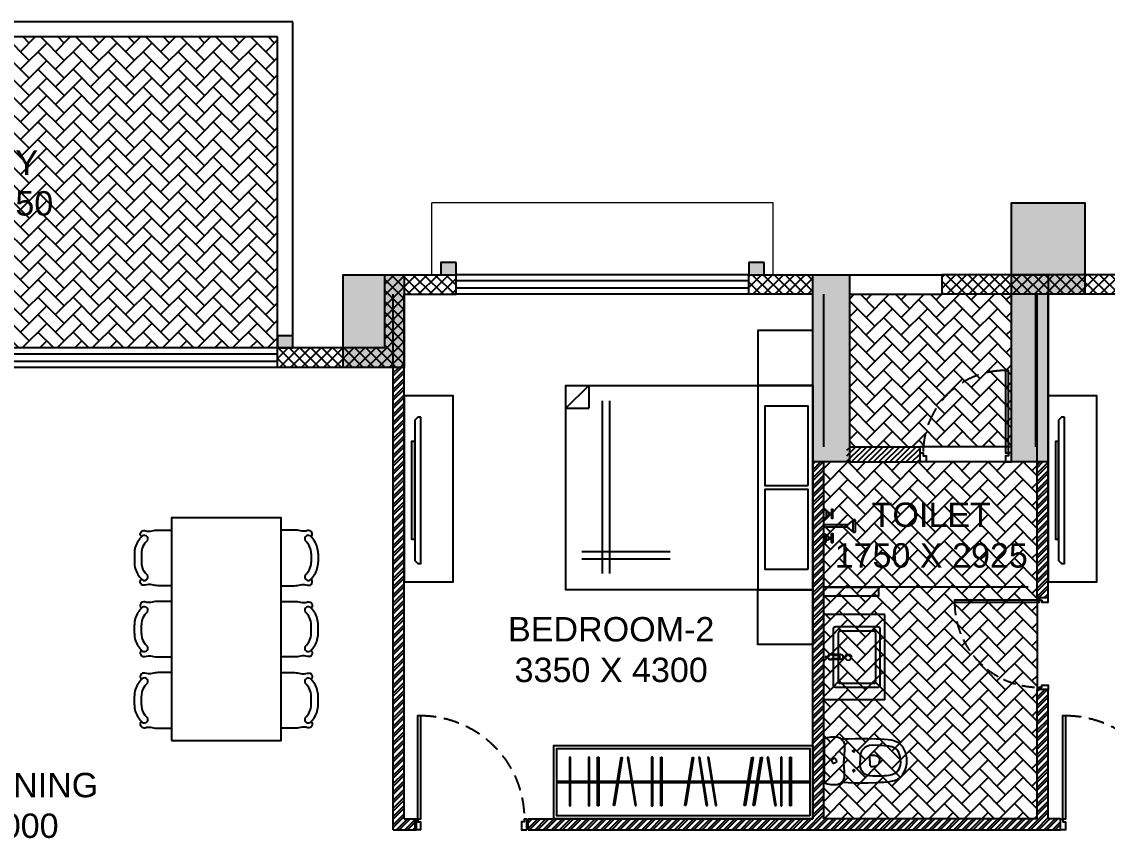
# Model space of a CAD drawing. Header units: millimetres. Extents: x 9732424 to 9753484, y 4290578 to 4302818.
# Drawn here: x 9736977 to 9745879, y 4296122 to 4302818 of the extents above; entities that cross this region are included whole.
import ezdxf

# ---------------------------------------------------------------- set-up
doc = ezdxf.new("R2010")
doc.units = ezdxf.units.MM
doc.header["$LTSCALE"] = 300
doc.linetypes.add('DASHED', pattern=[0.75, 0.5, -0.25])
for name, color, linetype in [('3', 3, 'Continuous'), ('A-COLUMN', 2, 'Continuous'), ('A-COLUMN HATCH', 8, 'Continuous'), ('A-DOOR', 1, 'Continuous'), ('A-FURNITURE', 5, 'Continuous'), ('A-GLASS', 1, 'Continuous'), ('A-LINE-MEDIUM', 1, 'Continuous'), ('A-SANITARY', 1, 'Continuous'), ('A-SUNK 250', 8, 'Continuous'), ('A-WALL', 3, 'Continuous'), ('A-WALL-HATCH-125MM', 8, 'Continuous'), ('A-WALL-HATCH-160MM', 5, 'Continuous'), ('A-WALL-HATCH-90MM', 8, 'Continuous'), ('A-WALL-PARAPET', 1, 'Continuous'), ('A-WINDOW', 5, 'Continuous')]:
    doc.layers.add(name, color=color, linetype=linetype)
doc.layers.add('A-CHAJJA', color=4, linetype='Continuous', lineweight=9)
doc.styles.add('ARIAL', font='arial.ttf')

# ---------------------------------------------------------------- blocks, each defined once
blk = doc.blocks.new('RRF')
at = {"layer": 'A-FURNITURE', "elevation": 0}
blk.add_lwpolyline([(2702126.5, -453956.4), (2702389, -453956.4), (2702389, -452431.4), (2701989, -452431.4), (2701989, -453956.4), (2702389, -453956.4)], dxfattribs=at)
for points in [[(2702124, -452606.4), (2702099, -452606.4), (2702074, -452631.4), (2702074, -453781.4), (2702099, -453806.4), (2702124, -453806.4)], [(2702074, -452806.4), (2702049, -452806.4), (2702049, -453606.4), (2702074, -453606.4)]]:
    blk.add_lwpolyline(points, close=True, dxfattribs=at)
blk = doc.blocks.new('DR-1067')
at = {"layer": 'A-DOOR'}
for points in [[(149116, -100321), (148124, -100321), (148124, -100346), (149116, -100346)], [(149216, -100296), (149116, -100296), (149116, -100321), (149141, -100321), (149141, -100346), (149216, -100346)], [(149216, -101363), (149116, -101363), (149116, -101338), (149141, -101338), (149141, -101313), (149216, -101313)]]:
    blk.add_lwpolyline(points, close=True, dxfattribs=at)
at = {"layer": 'A-DOOR', "color": 5, "linetype": 'DASHED'}
blk.add_arc((149116, -100346), 992, 180, 270, dxfattribs=at)
blk = doc.blocks.new('A$C72A2578B')
at = {"layer": 'A-DOOR'}
for points in [[(-25, 75), (-25, 750), (-50, 750), (-50, 75)], [(-750, 0), (-750, 75), (-725, 75), (-725, 50), (-700, 50), (-700, 0)], [(0, 0), (0, 75), (-25, 75), (-25, 50), (-50, 50), (-50, 0)]]:
    blk.add_lwpolyline(points, close=True, dxfattribs=at)
at = {"layer": 'A-DOOR', "color": 5, "linetype": 'DASHED'}
blk.add_arc((-50, 75), 675, 90, 180, dxfattribs=at)
blk = doc.blocks.new('mixerxxx')
at = {"layer": 'A-SANITARY', "color": 5, "ltscale": 0.5}
for p, q in [((-66.7, 0), (-133.3, 0)), ((-133.3, 0), (-133.3, -20.7)), ((-8.6, -177.1), (-8.6, 0)), ((-8.6, 0), (8.6, 0)), ((8.6, -177.1), (8.6, 0)), ((66.7, 0), (133.3, 0)), ((133.3, 0), (133.3, -20.7)), ((-133.7, -63.3), (-99.6, -63.3)), ((-99.6, -73.6), (-133.7, -73.6)), ((-133.3, -20.7), (-66.7, -20.7)), ((-116.4, -37.8), (-116.4, -20.7)), ((-116.4, -37.8), (-83.1, -37.8)), ((-104.8, -37.7), (-104.8, -63.3)), ((-99.6, -63.3), (-65.6, -63.3)), ((-99.6, -63.3), (-99.6, -73.6)), ((-65.6, -73.6), (-99.6, -73.6)), ((-94.8, -37.8), (-94.8, -63.3)), ((-83.1, -37.8), (-83.1, -20.7)), ((-83.1, -37.6), (-83.1, -37.8)), ((-66.7, 0), (-66.7, -20.7)), ((99.6, -63.3), (65.6, -63.3)), ((65.6, -73.6), (99.6, -73.6)), ((66.7, 0), (66.7, -20.7)), ((133.3, -20.7), (66.7, -20.7)), ((83.1, -37.8), (83.1, -20.7)), ((83.1, -37.6), (83.1, -37.8)), ((116.4, -37.8), (83.1, -37.8)), ((94.8, -37.8), (94.8, -63.3)), ((133.7, -63.3), (99.6, -63.3)), ((99.6, -63.3), (99.6, -73.6)), ((99.6, -73.6), (133.7, -73.6)), ((104.8, -37.7), (104.8, -63.3)), ((116.4, -37.8), (116.4, -20.7)), ((-10.4, -177.1), (10.4, -177.1)), ((-10.4, -194.4), (-10.4, -177.1)), ((10.4, -194.4), (10.4, -177.1)), ((-51.8, -254.9), (-51.8, -246.2)), ((-47.5, -241.9), (-8.6, -194.4)), ((-47.5, -241.9), (47.5, -241.9)), ((-47.5, -259.2), (47.5, -259.2)), ((-10.4, -194.4), (10.4, -194.4)), ((47.5, -241.9), (8.6, -194.4)), ((51.8, -254.9), (51.8, -246.2))]:
    blk.add_line(p, q, dxfattribs=at)
for centre in [(-133.7, -68.4), (-65.6, -68.4), (65.6, -68.4), (133.7, -68.4)]:
    blk.add_circle(centre, 5.13, dxfattribs=at)
for centre, major_axis, start_param, end_param in [((-47.5, -246.2), (3.05, -3.05), 2.356194, 3.926991), ((-47.5, -254.9), (-3.05, -3.05), 5.497787, 7.068583), ((47.5, -246.2), (-3.05, -3.05), 2.356194, 3.926991), ((47.5, -254.9), (3.05, -3.05), -0.785398, 0.785398)]:
    blk.add_ellipse(centre, major_axis=major_axis, ratio=1, start_param=start_param, end_param=end_param, dxfattribs=at)
blk = doc.blocks.new('VN 1')
at = {"layer": 'A-SANITARY', "color": 5, "ltscale": 0.2}
for p, q in [((37756, 6770.1), (37741, 6764)), ((37772.4, 6774.7), (37756, 6770.1)), ((37789.8, 6777.5), (37772.4, 6774.7)), ((37808.3, 6778.4), (37789.8, 6777.5)), ((37808.3, 6778.4), (37826.9, 6777.5)), ((37826.9, 6777.5), (37844.3, 6774.7)), ((37844.3, 6774.7), (37860.7, 6770.1)), ((37860.7, 6770.1), (37875.7, 6764)), ((37688.8, 6681.7), (37686.3, 6664.5)), ((37694.2, 6707.2), (37688.8, 6681.7)), ((37698.2, 6720.8), (37694.2, 6707.2)), ((37704.5, 6733.5), (37698.2, 6720.8)), ((37714.5, 6746.2), (37704.5, 6733.5)), ((37725.3, 6755.3), (37714.5, 6746.2)), ((37741, 6764), (37725.3, 6755.3)), ((37875.7, 6764), (37891.4, 6755.3)), ((37891.4, 6755.3), (37902.2, 6746.2)), ((37902.2, 6746.2), (37912.2, 6733.5)), ((37912.2, 6733.5), (37918.4, 6720.8)), ((37918.4, 6720.8), (37922.5, 6707.2)), ((37922.5, 6707.2), (37927.9, 6681.7)), ((37927.9, 6681.7), (37930.4, 6664.5)), ((37683.2, 6619.6), (37682, 6586.9)), ((37684.3, 6643), (37683.2, 6619.6)), ((37686.3, 6664.5), (37684.3, 6643)), ((37767.8, 6582), (37771.3, 6587.9)), ((37771.3, 6587.9), (37775.2, 6592.8)), ((37775.2, 6592.8), (37780.5, 6597.7)), ((37780.5, 6597.7), (37785.9, 6601.4)), ((37785.9, 6601.4), (37793.1, 6604.7)), ((37793.1, 6604.7), (37799.5, 6606.5)), ((37799.5, 6606.5), (37808.3, 6607.4)), ((37817.2, 6606.5), (37808.3, 6607.4)), ((37823.5, 6604.7), (37817.2, 6606.5)), ((37830.8, 6601.4), (37823.5, 6604.7)), ((37836.2, 6597.7), (37830.8, 6601.4)), ((37841.5, 6592.8), (37836.2, 6597.7)), ((37845.4, 6587.9), (37841.5, 6592.8)), ((37848.8, 6582), (37845.4, 6587.9)), ((37930.4, 6664.5), (37932.4, 6643)), ((37932.4, 6643), (37933.5, 6619.6)), ((37933.5, 6619.6), (37934.7, 6586.9)), ((37682, 6586.9), (37681, 6551.5)), ((37681, 6551.5), (37684.1, 6522.1)), ((37684.1, 6522.1), (37688.4, 6508.3)), ((37688.4, 6508.3), (37694, 6495.6)), ((37762.3, 6537.7), (37762.8, 6552.1)), ((37762.7, 6534.5), (37762.3, 6537.7)), ((37764.7, 6530.9), (37762.7, 6534.5)), ((37762.8, 6552.1), (37763.4, 6564.5)), ((37763.4, 6564.5), (37764.9, 6574.3)), ((37768, 6528.4), (37764.7, 6530.9)), ((37764.9, 6574.3), (37767.8, 6582)), ((37772.3, 6527.4), (37768, 6528.4)), ((37808.3, 6527.4), (37772.3, 6527.4)), ((37808.3, 6527.4), (37844.3, 6527.4)), ((37844.3, 6527.4), (37848.7, 6528.4)), ((37848.7, 6528.4), (37851.9, 6530.9)), ((37851.7, 6574.3), (37848.8, 6582)), ((37853.3, 6564.5), (37851.7, 6574.3)), ((37851.9, 6530.9), (37853.9, 6534.5)), ((37853.8, 6552.1), (37853.3, 6564.5)), ((37854.3, 6537.7), (37853.8, 6552.1)), ((37853.9, 6534.5), (37854.3, 6537.7)), ((37928.3, 6508.3), (37922.7, 6495.6)), ((37932.5, 6522.1), (37928.3, 6508.3)), ((37935.6, 6551.5), (37932.5, 6522.1)), ((37934.7, 6586.9), (37935.6, 6551.5)), ((37694, 6495.6), (37700.3, 6484.9)), ((37700.3, 6484.9), (37707.6, 6475.8)), ((37707.6, 6475.8), (37715.4, 6468.1)), ((37715.4, 6468.1), (37725, 6460.8)), ((37725, 6460.8), (37736, 6454.6)), ((37736, 6454.6), (37744.7, 6451.2)), ((37744.7, 6451.2), (37753.5, 6449.3)), ((37753.5, 6449.3), (37771.9, 6447.1)), ((37771.9, 6447.1), (37790.2, 6445.9)), ((37790.2, 6445.9), (37808.3, 6445.5)), ((37826.5, 6445.9), (37808.3, 6445.5)), ((37844.8, 6447.1), (37826.5, 6445.9)), ((37863.2, 6449.3), (37844.8, 6447.1)), ((37872, 6451.2), (37863.2, 6449.3)), ((37880.7, 6454.6), (37872, 6451.2)), ((37891.7, 6460.8), (37880.7, 6454.6)), ((37901.3, 6468.1), (37891.7, 6460.8)), ((37909.1, 6475.8), (37901.3, 6468.1)), ((37916.3, 6484.9), (37909.1, 6475.8)), ((37922.7, 6495.6), (37916.3, 6484.9)), ((37721, 6395.9), (37720.8, 6394.4)), ((37721, 6392.8), (37720.8, 6394.4)), ((37721.3, 6397), (37721, 6395.9)), ((37721.3, 6391.8), (37721, 6392.8)), ((37721.9, 6398.2), (37721.3, 6397)), ((37721.9, 6390.6), (37721.3, 6391.8)), ((37722.6, 6399.2), (37721.9, 6398.2)), ((37722.6, 6389.5), (37721.9, 6390.6)), ((37723.5, 6400.1), (37722.6, 6399.2)), ((37723.5, 6388.7), (37722.6, 6389.5)), ((37724.7, 6400.9), (37723.5, 6400.1)), ((37724.7, 6387.8), (37723.5, 6388.7)), ((37726.5, 6401.6), (37724.7, 6400.9)), ((37726.5, 6387.1), (37724.7, 6387.8)), ((37728.3, 6401.9), (37726.5, 6401.6)), ((37728.3, 6386.9), (37726.5, 6387.1)), ((37729.5, 6401.8), (37728.3, 6401.9)), ((37729.5, 6387), (37728.3, 6386.9)), ((37731, 6401.4), (37729.5, 6401.8)), ((37731, 6387.4), (37729.5, 6387)), ((37732.7, 6400.5), (37731, 6401.4)), ((37732.7, 6388.3), (37731, 6387.4)), ((37734.1, 6399.1), (37732.7, 6400.5)), ((37734.1, 6389.6), (37732.7, 6388.3)), ((37734.9, 6398), (37734.1, 6399.1)), ((37734.9, 6390.8), (37734.1, 6389.6)), ((37735.6, 6396.3), (37734.9, 6398)), ((37735.6, 6392.4), (37734.9, 6390.8)), ((37735.8, 6394.4), (37735.6, 6396.3)), ((37735.8, 6394.4), (37735.6, 6392.4)), ((37880.8, 6394.4), (37881.1, 6396.3)), ((37880.8, 6394.4), (37881.1, 6392.4)), ((37881.1, 6396.3), (37881.8, 6398)), ((37881.1, 6392.4), (37881.8, 6390.8)), ((37881.8, 6398), (37882.5, 6399.1)), ((37881.8, 6390.8), (37882.5, 6389.6)), ((37882.5, 6399.1), (37883.9, 6400.5)), ((37882.5, 6389.6), (37883.9, 6388.3)), ((37883.9, 6400.5), (37885.7, 6401.4)), ((37883.9, 6388.3), (37885.7, 6387.4)), ((37885.7, 6401.4), (37887.1, 6401.8)), ((37885.7, 6387.4), (37887.1, 6387)), ((37887.1, 6401.8), (37888.4, 6401.9)), ((37887.1, 6387), (37888.4, 6386.9)), ((37888.4, 6401.9), (37890.2, 6401.6)), ((37888.4, 6386.9), (37890.2, 6387.1)), ((37890.2, 6401.6), (37892, 6400.9)), ((37890.2, 6387.1), (37892, 6387.8)), ((37892, 6400.9), (37893.2, 6400.1)), ((37892, 6387.8), (37893.2, 6388.7)), ((37893.2, 6400.1), (37894.1, 6399.2)), ((37893.2, 6388.7), (37894.1, 6389.5)), ((37894.1, 6399.2), (37894.8, 6398.2)), ((37894.1, 6389.5), (37894.8, 6390.6)), ((37894.8, 6398.2), (37895.4, 6397)), ((37894.8, 6390.6), (37895.4, 6391.8)), ((37895.4, 6397), (37895.7, 6395.9)), ((37895.4, 6391.8), (37895.7, 6392.8)), ((37895.7, 6395.9), (37895.8, 6394.4)), ((37895.7, 6392.8), (37895.8, 6394.4)), ((37632.2, 6293.7), (37640.6, 6301.9)), ((37640.6, 6301.9), (37651.3, 6309.4)), ((37651.3, 6309.4), (37659.1, 6313.3)), ((37659.1, 6313.3), (37670.8, 6317.2)), ((37670.8, 6317.2), (37684.2, 6319.2)), ((37684.2, 6319.2), (37694.9, 6319.3)), ((37694.9, 6319.3), (37711.4, 6318.7)), ((37711.4, 6318.7), (37728.4, 6317.4)), ((37728.4, 6317.4), (37747.8, 6315.7)), ((37747.8, 6315.7), (37767.1, 6314.4)), ((37767.1, 6314.4), (37783.8, 6313.8)), ((37783.8, 6313.8), (37797.4, 6313.5)), ((37788.7, 6237.1), (37788.3, 6233.4)), ((37788.7, 6229.6), (37788.3, 6233.4)), ((37789.5, 6240), (37788.7, 6237.1)), ((37790.8, 6243), (37789.5, 6240)), ((37792.6, 6245.7), (37790.8, 6243)), ((37795, 6248.2), (37792.6, 6245.7)), ((37797.6, 6250.3), (37795, 6248.2)), ((37797.4, 6313.5), (37808.3, 6313.4)), ((37802, 6252.3), (37797.6, 6250.3)), ((37808.3, 6253.4), (37802, 6252.3)), ((37819.3, 6313.5), (37808.3, 6313.4)), ((37808.3, 6253.4), (37814.7, 6252.3)), ((37814.7, 6252.3), (37819.1, 6250.3)), ((37819.1, 6250.3), (37821.7, 6248.2)), ((37832.8, 6313.8), (37819.3, 6313.5)), ((37821.7, 6248.2), (37824.1, 6245.7)), ((37824.1, 6245.7), (37825.9, 6243)), ((37825.9, 6243), (37827.2, 6240)), ((37827.2, 6240), (37828, 6237.1)), ((37828, 6237.1), (37828.3, 6233.4)), ((37828, 6229.6), (37828.3, 6233.4)), ((37849.5, 6314.4), (37832.8, 6313.8)), ((37868.9, 6315.7), (37849.5, 6314.4)), ((37888.2, 6317.4), (37868.9, 6315.7)), ((37905.3, 6318.7), (37888.2, 6317.4)), ((37921.7, 6319.3), (37905.3, 6318.7)), ((37932.5, 6319.2), (37921.7, 6319.3)), ((37945.8, 6317.2), (37932.5, 6319.2)), ((37957.6, 6313.3), (37945.8, 6317.2)), ((37965.3, 6309.4), (37957.6, 6313.3)), ((37976.1, 6301.9), (37965.3, 6309.4)), ((37984.5, 6293.7), (37976.1, 6301.9)), ((37650.3, 6151.4, 0), (37673.3, 6151.4, 0)), ((37789.5, 6226.7), (37788.7, 6229.6)), ((37790.8, 6223.7), (37789.5, 6226.7)), ((37792.6, 6221.1), (37790.8, 6223.7)), ((37795, 6218.5), (37792.6, 6221.1)), ((37797.6, 6216.5), (37795, 6218.5)), ((37802, 6214.4), (37797.6, 6216.5)), ((37808.3, 6213.4), (37802, 6214.4)), ((37808.3, 6213.4), (37814.7, 6214.4)), ((37814.7, 6214.4), (37819.1, 6216.5)), ((37819.1, 6216.5), (37821.7, 6218.5)), ((37821.7, 6218.5), (37824.1, 6221.1)), ((37824.1, 6221.1), (37825.9, 6223.7)), ((37825.9, 6223.7), (37827.2, 6226.7)), ((37827.2, 6226.7), (37828, 6229.6)), ((37966.3, 6151.4, 0), (37943.3, 6151.4, 0))]:
    blk.add_line(p, q, dxfattribs=at)
blk.add_lwpolyline([(37808.3, 6829.4), (37798.7, 6829.2), (37784.8, 6828.2), (37774.3, 6826.9), (37755.2, 6823), (37738.4, 6818), (37720.7, 6810.8), (37705.5, 6803), (37692.6, 6794.6), (37682.8, 6786.5), (37672.3, 6775.6), (37664.8, 6765.9), (37658.1, 6755.2), (37652.2, 6743), (37646.7, 6727.2), (37643.2, 6713.4), (37640.4, 6700.2), (37636.3, 6675.6), (37633.2, 6643.2), (37631.8, 6613.1), (37630.4, 6577.5), (37628.7, 6510.9), (37628.3, 6466.9), (37628.7, 6408), (37630.1, 6347.2), (37632.2, 6293.7), (37626.1, 6285.8), (37622.9, 6280.5), (37619.4, 6273.2), (37616.9, 6266.2), (37615.1, 6258.6), (37613.8, 6249.1), (37613.3, 6234.1), (37614, 6215.3), (37614.8, 6206), (37616.7, 6192.6), (37619.2, 6179.5), (37621.5, 6170.1), (37623.7, 6162.1), (37624.1, 6161), (37625.1, 6158.8), (37626.9, 6156.4), (37629.6, 6154), (37633, 6152.3), (37638.1, 6151.4), (37650.3, 6151.4), (37651.2, 6151.1), (37651.6, 6150.6), (37651.8, 6149.9), (37652.1, 6149.1), (37652.6, 6148.6), (37653.3, 6148.4), (37670.3, 6148.4), (37671.1, 6148.6), (37671.7, 6149.2), (37671.8, 6149.9), (37672, 6150.5), (37672.4, 6151.1), (37673.3, 6151.4), (37808.3, 6151.4), (37943.3, 6151.4), (37944.3, 6151.1), (37944.7, 6150.5), (37944.8, 6149.9), (37945, 6149.2), (37945.6, 6148.6), (37946.3, 6148.4), (37963.3, 6148.4), (37964.1, 6148.6), (37964.6, 6149.1), (37964.8, 6149.9), (37965, 6150.6), (37965.5, 6151.1), (37966.3, 6151.4), (37978.6, 6151.4), (37983.7, 6152.3), (37987, 6154), (37989.8, 6156.4), (37991.5, 6158.8), (37992.6, 6161), (37993, 6162.1), (37995.2, 6170.1), (37997.5, 6179.5), (38000, 6192.6), (38001.8, 6206), (38002.7, 6215.3), (38003.3, 6234.1), (38002.8, 6249.1), (38001.6, 6258.6), (37999.7, 6266.2), (37997.2, 6273.2), (37993.7, 6280.5), (37990.5, 6285.8), (37984.5, 6293.7), (37986.6, 6347.2), (37988, 6408), (37988.3, 6466.9), (37987.9, 6510.9), (37986.3, 6577.5), (37984.9, 6613.1), (37983.5, 6643.2), (37980.4, 6675.6), (37976.3, 6700.2), (37973.5, 6713.4), (37969.9, 6727.2), (37964.5, 6743), (37958.5, 6755.2), (37951.8, 6765.9), (37944.3, 6775.6), (37933.8, 6786.5), (37924.1, 6794.6), (37911.1, 6803), (37896, 6810.8), (37878.3, 6818), (37861.5, 6823), (37842.3, 6826.9), (37831.9, 6828.2), (37818, 6829.2)], close=True, dxfattribs=at)
blk = doc.blocks.new('cfgbv')
at = {"layer": 'A-SANITARY', "color": 5, "ltscale": 100}
blk.add_line((9558040.5, 4298810.6), (9558740.5, 4298810.6), dxfattribs=at)
at = {"layer": 'A-SANITARY', "color": 5}
for p, q in [((9558040.5, 4298310.6, 0), (9558040.5, 4298810.6)), ((9558371.2, 4298756.2), (9558371.2, 4298755.2)), ((9558371.2, 4298756.2), (9558371.3, 4298754.3)), ((9558371.2, 4298671.4), (9558371.2, 4298755.2)), ((9558394.2, 4298798.3), (9558390.2, 4298798.3)), ((9558390.2, 4298798.3), (9558390.2, 4298784.9)), ((9558390.2, 4298784.9), (9558390.2, 4298782)), ((9558390.2, 4298782), (9558390.2, 4298777.5)), ((9558394.2, 4298784.9), (9558394.2, 4298798.3)), ((9558394.2, 4298782), (9558394.2, 4298784.9)), ((9558394.2, 4298777.5), (9558394.2, 4298782)), ((9558413.1, 4298754.3), (9558413.2, 4298756.2)), ((9558413.2, 4298755.2), (9558413.2, 4298756.2)), ((9558413.2, 4298671.4), (9558413.2, 4298755.2)), ((9558740.5, 4298310.6, 0), (9558740.5, 4298810.6)), ((9558175.5, 4298400.6), (9558175.5, 4298675.6)), ((9558190.5, 4298690.6), (9558390.5, 4298690.6)), ((9558378.7, 4298732.2), (9558378.7, 4298734)), ((9558378.7, 4298732.2), (9558378.7, 4298697.2)), ((9558378.7, 4298732.2), (9558378.7, 4298732.2)), ((9558378.7, 4298689.7), (9558378.7, 4298697.2)), ((9558378.7, 4298697.2), (9558378.7, 4298697.2)), ((9558390.5, 4298690.6), (9558590.5, 4298690.6)), ((9558405.7, 4298732.2), (9558405.7, 4298734)), ((9558405.7, 4298732.2), (9558405.7, 4298697.2)), ((9558405.7, 4298732.2), (9558405.7, 4298732.2)), ((9558405.7, 4298689.7), (9558405.7, 4298697.2)), ((9558405.7, 4298697.2), (9558405.7, 4298697.2)), ((9558605.5, 4298675.6), (9558605.5, 4298400.6)), ((9558368.9, 4298622), (9558365.5, 4298609.5)), ((9558365.5, 4298609.5), (9558368.9, 4298597)), ((9558378, 4298631.2), (9558368.9, 4298622)), ((9558368.9, 4298597), (9558378, 4298587.9)), ((9558390.5, 4298634.5), (9558378, 4298631.2)), ((9558378, 4298587.9), (9558390.5, 4298584.5)), ((9558390.5, 4298634.5), (9558403, 4298631.2)), ((9558403, 4298587.9), (9558390.5, 4298584.5)), ((9558403, 4298631.2), (9558412.2, 4298622)), ((9558412.2, 4298597), (9558403, 4298587.9)), ((9558412.2, 4298622), (9558415.5, 4298609.5)), ((9558415.5, 4298609.5), (9558412.2, 4298597)), ((9558040.5, 4298310.6), (9558740.5, 4298310.6, 0)), ((9558390.5, 4298385.6), (9558190.5, 4298385.6)), ((9558590.5, 4298385.6), (9558390.5, 4298385.6))]:
    blk.add_line(p, q, dxfattribs=at)
blk.add_lwpolyline([(9558390.5, 4298350.6), (9558167.5, 4298350.6), (9558163, 4298350.6), (9558158.3, 4298350.6), (9558153.7, 4298351.3), (9558152.2, 4298351.8), (9558149.5, 4298353.1), (9558145.8, 4298355.9), (9558143, 4298359.5), (9558141.7, 4298362.3), (9558141.2, 4298363.8), (9558140.5, 4298369.9), (9558140.5, 4298373.1), (9558140.5, 4298377.6), (9558140.5, 4298703.6), (9558140.5, 4298708.2), (9558140.5, 4298712.9), (9558141.2, 4298717.4), (9558143, 4298721.7), (9558145.8, 4298725.3), (9558149.5, 4298728.2), (9558153.7, 4298730), (9558158.3, 4298730.6), (9558162.9, 4298730.6), (9558167.5, 4298730.6), (9558390.5, 4298730.6), (9558613.5, 4298730.6), (9558618.2, 4298730.6), (9558622.8, 4298730.6), (9558627.4, 4298730), (9558631.6, 4298728.2), (9558635.3, 4298725.3), (9558638.1, 4298721.7), (9558639.9, 4298717.4), (9558640.5, 4298712.9), (9558640.5, 4298708.2), (9558640.5, 4298703.6), (9558640.5, 4298377.6), (9558640.5, 4298373.1), (9558640.5, 4298369.9), (9558639.9, 4298363.8), (9558639.4, 4298362.3), (9558638.1, 4298359.5), (9558635.3, 4298355.9), (9558631.6, 4298353.1), (9558628.8, 4298351.8), (9558627.4, 4298351.3), (9558622.8, 4298350.6), (9558618, 4298350.6), (9558613.5, 4298350.6)], close=True, dxfattribs=at)
for centre, radius, start, end in [((9558392.2, 4298756.2), 21, 0.15046, 179.82121), ((9558391.3, 4298756.1), 20.1, 185.07369, 187.94852), ((9558392.2, 4298756.2), 20.9, 180.01902, 215.68185), ((9558392.2, 4298756.2), 21, 187.94752, 222.35612), ((9558392.2, 4298760.4), 17.2, 81.14628, 98.82562), ((9558392.2, 4298756.2), 21, 317.60151, 352.02415), ((9558392.2, 4298756.2), 20.9, 324.29023, 359.95209), ((9558393.1, 4298756.1), 20.1, 352.02318, 354.89769), ((9558190.5, 4298675.6), 15, 90, 180), ((9558392.2, 4298671.4), 21, 179.99699, 236.62217), ((9558366.3, 4298735.3), 12.5, 353.94374, 43.905), ((9558392.1, 4298689.8), 13.4, 180.0817, 241.85113), ((9558392.1, 4298689.7), 13.4, 180.05931, 241.87487), ((9558392.2, 4298689.9), 13.6, 241.78783, 269.97485), ((9558392.2, 4298689.9), 13.6, 270.00217, 298.17241), ((9558392.3, 4298689.8), 13.4, 298.10947, 359.89644), ((9558392.3, 4298689.8), 13.4, 298.11479, 359.88977), ((9558392.2, 4298671.4), 21, 297.13381, 359.97377), ((9558418.2, 4298735.3), 12.5, 136.05195, 186.0428), ((9558590.5, 4298675.6), 15, 0, 90), ((9558392.2, 4298671.4), 21, 236.61722, 267.23941), ((9558392.2, 4298671.4), 21, 269.9992, 283.47852), ((9558190.5, 4298400.6), 15, 180, 270), ((9558590.5, 4298400.6), 15, 270, 0)]:
    blk.add_arc(centre, radius, start, end, dxfattribs=at)
for points in [[(9558390.2, 4298777.6), (9558385.1, 4298777.2), (9558380.1, 4298775.2), (9558375.8, 4298771.8), (9558372.5, 4298767.2), (9558370.7, 4298761.9), (9558370.7, 4298756.2)], [(9558413.7, 4298756.2), (9558413.7, 4298761.8), (9558412, 4298767.2), (9558408.7, 4298771.8), (9558404.3, 4298775.2), (9558399.4, 4298777.2), (9558394.2, 4298777.6)], [(9558379.7, 4298654.5), (9558377.2, 4298656.4), (9558374.9, 4298658.8), (9558373.1, 4298661.5), (9558371.9, 4298664.7), (9558371.2, 4298668), (9558371.2, 4298671.4)], [(9558413.2, 4298671.4), (9558413.2, 4298667.9), (9558412.5, 4298664.5), (9558411.2, 4298661.4), (9558409.3, 4298658.6), (9558407, 4298656.2), (9558404.4, 4298654.3)], [(9558380.1, 4298654.2), (9558380.1, 4298654.2), (9558380.1, 4298654.3), (9558380, 4298654.3), (9558380, 4298654.3), (9558379.9, 4298654.4), (9558379.9, 4298654.4)], [(9558392.2, 4298650.4), (9558390.5, 4298650.4), (9558388.8, 4298650.6), (9558387.2, 4298650.9), (9558385.5, 4298651.4), (9558384, 4298652), (9558382.5, 4298652.8)], [(9558402, 4298652.8), (9558401.2, 4298652.4), (9558400.3, 4298652), (9558399.4, 4298651.6), (9558398.5, 4298651.3), (9558397.6, 4298651.1), (9558396.7, 4298650.9)]]:
    blk.add_open_spline(points, degree=6, dxfattribs=at)
for points, knots in [([(9558371.2, 4298751.7), (9558371.2, 4298751.8), (9558371.2, 4298751.8), (9558370.7, 4298754), (9558370.7, 4298756.2)], [0.93493621, 0.93493621, 0.93493621, 0.9375, 0.9375, 1, 1, 1]), ([(9558413.7, 4298756.2), (9558413.7, 4298754), (9558413.3, 4298751.8), (9558413.3, 4298751.7), (9558413.2, 4298751.7)], [0, 0, 0, 0.0625, 0.0625, 0.06506523, 0.06506523, 0.06506523])]:
    blk.add_open_spline(points, degree=2, knots=knots, dxfattribs=at)
blk = doc.blocks.new('dining')
at = {"layer": 'A-FURNITURE'}
for p, q in [((9605278.6, 4293175.7), (9605278.6, 4293106.2)), ((9605335.6, 4293175.7), (9605335.6, 4293106.2)), ((9606727.8, 4293175.7), (9606727.8, 4293106.2)), ((9606784.8, 4293175.7), (9606784.8, 4293106.2)), ((9605278.5, 4292591.2), (9605278.6, 4292521.7)), ((9605335.6, 4292591.2), (9605335.6, 4292521.7)), ((9606727.8, 4292591.2), (9606727.8, 4292521.7)), ((9606784.8, 4292591.2), (9606784.8, 4292521.7)), ((9605278.6, 4291937.2), (9605278.6, 4292006.7)), ((9605335.6, 4291937.2), (9605335.6, 4292006.7)), ((9606727.8, 4291937.2), (9606727.8, 4292006.7)), ((9606784.8, 4291937.2), (9606784.8, 4292006.7))]:
    blk.add_line(p, q, dxfattribs=at)
blk.add_lwpolyline([(9606481.7, 4293469), (9605581.7, 4293469), (9605581.7, 4291644), (9606481.7, 4291644)], close=True, dxfattribs=at)
for points in [[(9605336.3, 4293313.5, -0.812858), (9605364.7, 4293364.4, 0.139402), (9605423.7, 4293362.9, -0.0629), (9605471.8, 4293369), (9605581.7, 4293369)], [(9606727, 4293313.5, 0.812858), (9606698.7, 4293364.4, -0.139402), (9606639.6, 4293362.9, 0.0629), (9606591.6, 4293369), (9606481.7, 4293369)], [(9605581.7, 4292913), (9605471.8, 4292913, -0.062905), (9605423.8, 4292919, 0.139399), (9605364.7, 4292917.5, -0.812849), (9605336.3, 4292968.4)], [(9606481.7, 4292913), (9606591.5, 4292913, 0.062905), (9606639.6, 4292919, -0.139399), (9606698.7, 4292917.5, 0.812849), (9606727, 4292968.4)], [(9605336.3, 4292729, -0.812858), (9605364.7, 4292779.9, 0.139402), (9605423.8, 4292778.4, -0.0629), (9605471.8, 4292784.5), (9605581.7, 4292784.5)], [(9606727, 4292729, 0.812858), (9606698.7, 4292779.9, -0.139402), (9606639.6, 4292778.4, 0.0629), (9606591.6, 4292784.5), (9606481.7, 4292784.5)], [(9605581.7, 4292328.5), (9605471.8, 4292328.5, -0.062905), (9605423.8, 4292334.5, 0.139399), (9605364.7, 4292333, -0.812849), (9605336.3, 4292383.9)], [(9606481.7, 4292328.5), (9606591.6, 4292328.5, 0.062905), (9606639.6, 4292334.5, -0.139399), (9606698.7, 4292333, 0.812849), (9606727, 4292383.9)], [(9605581.7, 4292200), (9605471.8, 4292200, 0.062905), (9605423.8, 4292193.9, -0.139399), (9605364.7, 4292195.4, 0.812849), (9605336.3, 4292144.6)], [(9606481.7, 4292200), (9606591.5, 4292200, -0.062905), (9606639.6, 4292193.9, 0.139399), (9606698.7, 4292195.4, -0.812849), (9606727, 4292144.6)], [(9605336.3, 4291799.4, 0.812858), (9605364.7, 4291748.5, -0.139402), (9605423.7, 4291750, 0.0629), (9605471.8, 4291744), (9605581.7, 4291744)], [(9606727, 4291799.4, -0.812858), (9606698.7, 4291748.5, 0.139402), (9606639.6, 4291750, -0.0629), (9606591.6, 4291744), (9606481.7, 4291744)]]:
    blk.add_lwpolyline(points, format="xyb", dxfattribs=at)
for centre, radius, start, end in [((9605359.7, 4293297.2), 28.5, 331.54941, 145.11508), ((9606703.6, 4293297.2), 28.5, 34.88492, 208.45059), ((9605471.8, 4293175.7), 193.2, 148.33185, 180.00074), ((9605471.8, 4293175.7), 193.2, 134.50883, 148.33185), ((9605481.1, 4293174.4), 145.5, 131.40099, 179.49131), ((9606582.2, 4293174.4), 145.5, 0.50869, 48.59901), ((9606591.6, 4293175.7), 193.2, 31.66815, 45.49117), ((9606591.6, 4293175.7), 193.2, 359.99926, 31.66815), ((9605471.8, 4293106.2), 193.2, 180.00084, 211.66946), ((9605481.1, 4293107.5), 145.5, 180.51005, 228.60034), ((9606582.2, 4293107.5), 145.5, 311.39966, 359.48995), ((9606591.6, 4293106.2), 193.2, 328.33054, 359.99916), ((9605471.8, 4293106.2), 193.2, 211.66946, 225.49268), ((9605359.8, 4292984.7), 28.5, 214.88626, 28.45284), ((9606703.6, 4292984.7), 28.5, 151.54716, 325.11374), ((9606591.6, 4293106.2), 193.2, 314.50732, 328.33054), ((9605471.8, 4292591.2), 193.2, 134.50883, 148.33185), ((9605481.1, 4292590), 145.5, 131.40099, 179.49131), ((9605359.8, 4292712.7), 28.5, 331.54941, 145.11508), ((9606703.6, 4292712.7), 28.5, 34.88492, 208.45059), ((9606582.3, 4292590), 145.5, 0.50869, 48.59901), ((9606591.6, 4292591.2), 193.2, 31.66815, 45.49117), ((9605471.8, 4292591.2), 193.2, 148.33185, 180.00074), ((9606591.6, 4292591.2), 193.2, 359.99926, 31.66815), ((9605471.8, 4292521.7), 193.2, 180.00084, 211.66946), ((9605481.1, 4292523), 145.5, 180.51005, 228.60034), ((9606582.3, 4292523), 145.5, 311.39966, 359.48995), ((9606591.6, 4292521.7), 193.2, 328.33054, 359.99916), ((9605471.8, 4292521.7), 193.2, 211.66946, 225.49268), ((9605359.8, 4292400.2), 28.5, 214.88626, 28.45284), ((9606703.6, 4292400.2), 28.5, 151.54716, 325.11374), ((9606591.6, 4292521.7), 193.2, 314.50732, 328.33054), ((9605471.8, 4292006.7), 193.2, 148.33054, 179.99916), ((9605471.8, 4292006.7), 193.2, 134.50732, 148.33054), ((9605481.1, 4292005.5), 145.5, 131.39966, 179.48995), ((9605359.8, 4292128.2), 28.5, 331.54716, 145.11374), ((9606703.6, 4292128.2), 28.5, 34.88626, 208.45284), ((9606582.2, 4292005.5), 145.5, 0.51005, 48.60034), ((9606591.6, 4292006.7), 193.2, 31.66946, 45.49268), ((9606591.6, 4292006.7), 193.2, 0.00084, 31.66946), ((9605471.8, 4291937.2), 193.2, 179.99926, 211.66815), ((9605481.1, 4291938.5), 145.5, 180.50869, 228.59901), ((9606582.2, 4291938.5), 145.5, 311.40099, 359.49131), ((9606591.6, 4291937.2), 193.2, 328.33185, 0.00074), ((9605471.8, 4291937.2), 193.2, 211.66815, 225.49117), ((9605359.7, 4291815.7), 28.5, 214.88492, 28.45059), ((9606703.6, 4291815.7), 28.5, 151.54941, 325.11508), ((9606591.6, 4291937.2), 193.2, 314.50883, 328.33185)]:
    blk.add_arc(centre, radius, start, end, dxfattribs=at)
blk = doc.blocks.new('4TT')
at = {"layer": 'A-FURNITURE'}
for p, q in [((2693966.8, -434031), (2693966.8, -435446.2)), ((2694026.8, -434031), (2694026.8, -435446.2)), ((2693798.2, -434151.4), (2694520.8, -434151.4)), ((2693798.2, -434211.4), (2694520.8, -434211.4)), ((2693666.5, -435385), (2693854, -435572.5)), ((2693666.5, -435385), (2693854, -435385)), ((2693854, -435572.5), (2693854, -435385))]:
    blk.add_line(p, q, dxfattribs=at)
for points in [[(2695691.5, -433447.5), (2695241.5, -433447.5), (2695241.5, -433897.5), (2695691.5, -433897.5)], [(2695691.5, -433897.5), (2693666.5, -433897.5), (2693666.5, -435572.5), (2695691.5, -435572.5)], [(2695691.5, -433897.5), (2695691.5, -435572.5), (2695241.5, -435572.5), (2695241.5, -433897.5)], [(2695653.1, -434067.4), (2695653.1, -434718.6), (2695298, -434718.6), (2695298, -434067.4)], [(2695653.1, -434751.4), (2695653.1, -435402.6), (2695298, -435402.6), (2695298, -434751.4)], [(2695691.5, -436022.5), (2695241.5, -436022.5), (2695241.5, -435572.5), (2695691.5, -435572.5)]]:
    blk.add_lwpolyline(points, close=True, dxfattribs=at)

msp = doc.modelspace()

# ---------------------------------------------------------------- hatches: boundary and pattern name
at = {"layer": 'A-COLUMN HATCH'}
for points in [[(9745694.2, 4300582.6), (9745094.2, 4300582.6), (9745094.2, 4301332.6), (9745694.2, 4301332.6)], [(9740114.2, 4299982.6), (9739614.2, 4299982.6), (9739614.2, 4300742.6), (9740114.2, 4300742.6)], [(9743464.2, 4300742.6), (9743764.2, 4300742.6), (9743764.2, 4299207.6), (9743464.2, 4299207.6)], [(9745094.2, 4300742.6), (9745394.2, 4300742.6), (9745394.2, 4299207.6), (9745094.2, 4299207.6)]]:
    msp.add_hatch(color=256, dxfattribs=at).paths.add_polyline_path(points)
at = {"layer": 'A-SUNK 250', "ltscale": 0.5}
h = msp.add_hatch(dxfattribs=at)
h.set_pattern_fill('AR-HBONE', color=256, style=0)
h.set_pattern_definition([(45, (25933.02, -101633.87), (1e-14, 143.6840979), [304.8, -101.6]), (135, (26004.86, -101562.03), (1e-14, 143.6840979), [304.8, -101.6])])
h.paths.add_polyline_path([(9733775.5, 4302692.6), (9739075.5, 4302692.6), (9739075.5, 4300142.6), (9733775.5, 4300142.6)])
h = msp.add_hatch(dxfattribs=at)
h.set_pattern_fill('AR-HBONE', color=256, style=0)
h.set_pattern_definition([(45, (8441.77, -103093.87), (1e-14, 143.6840979), [304.8, -101.6]), (135, (8513.61, -103022.03), (1e-14, 143.6840979), [304.8, -101.6])])
h.paths.add_polyline_path([(9745094.2, 4300582.6), (9743764.2, 4300582.6), (9743764.2, 4299332.6), (9745094.2, 4299332.6)])
h = msp.add_hatch(dxfattribs=at)
h.set_pattern_fill('AR-HBONE', color=256, style=0)
h.set_pattern_definition([(45, (8651.77, -104493.87), (1e-14, 143.6840979), [304.8, -101.6]), (135, (8723.61, -104422.03), (1e-14, 143.6840979), [304.8, -101.6])])
h.paths.add_polyline_path([(9745304.2, 4299207.6), (9743554.2, 4299207.6), (9743554.2, 4296282.6), (9745304.2, 4296282.6)])
at = {"layer": 'A-WALL-HATCH-125MM'}
h = msp.add_hatch(dxfattribs=at)
h.set_pattern_fill('ANSI31', color=256, scale=10)
h.set_pattern_definition([(45, (46065.162, -63878.082), (-22.4506403, 22.4506403), [])])
h.paths.add_polyline_path([(9743744.2, 4299332.6), (9743744.2, 4299207.6), (9744344.2, 4299207.6), (9744344.2, 4299332.6)])
at = {"layer": 'A-WALL-HATCH-160MM'}
h = msp.add_hatch(dxfattribs=at)
h.set_pattern_fill('ANSI37', color=256, scale=20)
h.set_pattern_definition([(45, (49154.93, -58107.025), (-44.9012806, 44.9012806), []), (135, (49154.93, -58107.025), (-44.9012806, -44.9012806), [])])
h.paths.add_polyline_path([(9740539.2, 4300742.6), (9740539.2, 4300582.6), (9740114.2, 4300582.6), (9740114.2, 4299982.6), (9739075.5, 4299982.6), (9739075.5, 4300142.6), (9739954.2, 4300142.6), (9739954.2, 4300562.6), (9739954.2, 4300742.6)])
h = msp.add_hatch(dxfattribs=at)
h.set_pattern_fill('ANSI37', color=256, scale=20)
h.set_pattern_definition([(45, (46169.93, -58087.025), (-44.9012806, 44.9012806), []), (135, (46169.93, -58087.025), (-44.9012806, -44.9012806), [])])
h.paths.add_polyline_path([(9743464.2, 4300582.6), (9743464.2, 4300742.6), (9742939.2, 4300742.6), (9742939.2, 4300582.6)])
h = msp.add_hatch(dxfattribs=at)
h.set_pattern_fill('ANSI37', color=256, scale=20)
h.set_pattern_definition([(45, (44527.43, -58087.025), (-44.9012806, 44.9012806), []), (135, (44527.43, -58087.025), (-44.9012806, -44.9012806), [])])
h.paths.add_polyline_path([(9746094.2, 4300742.6), (9746094.2, 4300582.6), (9744524.2, 4300582.6), (9744524.2, 4300742.6)])
at = {"layer": 'A-WALL-HATCH-90MM'}
h = msp.add_hatch(color=256, dxfattribs=at)
h.dxf.hatch_style = 1
h.paths.add_polyline_path([(9740539.2, 4300742.6), (9740539.2, 4300842.6), (9740414.2, 4300842.6), (9740414.2, 4300742.6)])
h = msp.add_hatch(color=256, dxfattribs=at)
h.dxf.hatch_style = 1
h.paths.add_polyline_path([(9743064.2, 4300742.6), (9743064.2, 4300842.6), (9742939.2, 4300842.6), (9742939.2, 4300742.6)])
h = msp.add_hatch(color=256, dxfattribs=at)
h.dxf.hatch_style = 1
h.paths.add_polyline_path([(9739200.5, 4300142.6), (9739200.5, 4300242.6), (9739075.5, 4300242.6), (9739075.5, 4300142.6)])
h = msp.add_hatch(dxfattribs=at)
h.set_pattern_fill('ANSI32', color=256, scale=5)
h.set_pattern_definition([(45, (40702.66, -58713.08), (-33.67596045, 33.67596045), []), (45, (40725.113, -58713.08), (-33.67596045, 33.67596045), [])])
h.paths.add_polyline_path([(9740024.2, 4299982.6), (9740114.2, 4299982.6), (9740114.2, 4296282.6), (9740214.2, 4296282.6), (9740214.2, 4296192.6), (9740024.2, 4296192.6)])
h = msp.add_hatch(dxfattribs=at)
h.set_pattern_fill('ANSI32', color=256, scale=5)
h.set_pattern_definition([(45, (39597.66, -62368.08), (-33.67596045, 33.67596045), []), (45, (39620.113, -62368.08), (-33.67596045, 33.67596045), [])])
h.paths.add_polyline_path([(9741129.2, 4296282.6), (9743464.2, 4296282.6), (9743464.2, 4299207.6), (9743554.2, 4299207.6), (9743554.2, 4296282.6), (9745304.2, 4296282.6), (9745304.2, 4297342.6), (9745394.2, 4297342.6), (9745394.2, 4296282.6), (9745494.2, 4296282.6), (9745494.2, 4296192.6), (9741129.2, 4296192.6)])
h = msp.add_hatch(dxfattribs=at)
h.set_pattern_fill('ANSI32', color=256, scale=5)
h.set_pattern_definition([(45, (36480.757, -59743.115), (-33.67596045, 33.67596045), []), (45, (36503.21, -59743.115), (-33.67596045, 33.67596045), [])])
h.paths.add_polyline_path([(9745394.2, 4299207.6), (9745394.2, 4298092.6), (9745304.2, 4298092.6), (9745304.2, 4299207.6)])

# ---------------------------------------------------------------- linework, layer by layer
at = {"layer": 'A-CHAJJA', "ltscale": 50}
for p, q in [((9743139.2, 4301332.6), (9740339.2, 4301332.6)), ((9740339.2, 4300742.6), (9740339.2, 4301332.6)), ((9743139.2, 4300742.6), (9743139.2, 4301332.6))]:
    msp.add_line(p, q, dxfattribs=at)
at = {"layer": 'A-COLUMN', "ltscale": 100}
for points in [[(9745694.2, 4300582.6), (9745094.2, 4300582.6), (9745094.2, 4301332.6), (9745694.2, 4301332.6)], [(9740114.2, 4299982.6), (9739614.2, 4299982.6), (9739614.2, 4300742.6), (9740114.2, 4300742.6)], [(9743464.2, 4300742.6), (9743764.2, 4300742.6), (9743764.2, 4299207.6), (9743464.2, 4299207.6)], [(9745094.2, 4300742.6), (9745394.2, 4300742.6), (9745394.2, 4299207.6), (9745094.2, 4299207.6)]]:
    msp.add_lwpolyline(points, close=True, dxfattribs=at)
at = {"layer": 'A-FURNITURE'}
msp.add_line((9745229.2, 4298182.6), (9743554.2, 4298182.6), dxfattribs=at)
at = {"layer": 'A-FURNITURE', "linetype": 'DASHED', "ltscale": 100}
for p, q in [((9743439.2, 4296587.6), (9741364.2, 4296587.6)), ((9743439.2, 4296577.6), (9741364.2, 4296577.6))]:
    msp.add_line(p, q, dxfattribs=at)
at = {"layer": 'A-FURNITURE'}
msp.add_lwpolyline([(9743554.2, 4298182.6), (9744004.2, 4298182.6), (9744004.2, 4298107.6), (9743554.2, 4298107.6)], close=True, dxfattribs=at)
at = {"layer": 'A-FURNITURE', "linetype": 'Continuous'}
for points in [[(9743464.2, 4296282.6), (9741339.2, 4296282.6), (9741339.2, 4296882.6), (9743464.2, 4296882.6)], [(9743439.2, 4296307.6), (9741364.2, 4296307.6), (9741364.2, 4296857.6), (9743439.2, 4296857.6)]]:
    msp.add_lwpolyline(points, close=True, dxfattribs=at)
at = {"layer": 'A-FURNITURE', "linetype": 'DASHED', "ltscale": 100}
for points in [[(9741468.1, 4296787.6), (9741468.1, 4296387.6), (9741478.1, 4296387.6), (9741478.1, 4296787.6)], [(9741624.1, 4296787.6), (9741624.1, 4296387.6), (9741634.1, 4296387.6), (9741634.1, 4296787.6)], [(9741709.4, 4296787.6), (9741709.4, 4296387.6), (9741699.4, 4296387.6), (9741699.4, 4296787.6)], [(9741829.3, 4296391.2), (9741892, 4296786.8), (9741901.9, 4296785.4), (9741839.2, 4296389.8)], [(9742016.6, 4296391.2), (9741953.9, 4296786.8), (9741944, 4296785.4), (9742006.6, 4296389.8)], [(9742141.5, 4296787.6), (9742141.5, 4296387.6), (9742151.5, 4296387.6), (9742151.5, 4296787.6)], [(9742226.8, 4296787.6), (9742226.8, 4296387.6), (9742216.8, 4296387.6), (9742216.8, 4296787.6)], [(9742413.6, 4296391.2), (9742476.3, 4296786.8), (9742486.2, 4296785.4), (9742423.5, 4296389.8)], [(9742600.9, 4296391.2), (9742538.2, 4296786.8), (9742528.3, 4296785.4), (9742591, 4296389.8)], [(9742675, 4296391.2), (9742612.3, 4296786.8), (9742602.4, 4296785.4), (9742665.1, 4296389.8)], [(9742902.2, 4296391.2), (9742964.9, 4296786.8), (9742974.8, 4296785.4), (9742912.1, 4296389.8)], [(9742976.3, 4296391.2), (9743039, 4296786.8), (9743048.9, 4296785.4), (9742986.2, 4296389.8)], [(9743163.6, 4296391.2), (9743100.9, 4296786.8), (9743091, 4296785.4), (9743153.7, 4296389.8)], [(9743201.6, 4296787.6), (9743201.6, 4296387.6), (9743211.6, 4296387.6), (9743211.6, 4296787.6)], [(9743286.9, 4296787.6), (9743286.9, 4296387.6), (9743276.9, 4296387.6), (9743276.9, 4296787.6)]]:
    msp.add_lwpolyline(points, close=True, dxfattribs=at)
at = {"layer": 'A-GLASS', "ltscale": 50}
for p, q in [((9742939.2, 4300692.6), (9740539.2, 4300692.6)), ((9742939.2, 4300632.6), (9740539.2, 4300632.6)), ((9739075.5, 4300092.6), (9733775.5, 4300092.6)), ((9739075.5, 4300032.6), (9733775.5, 4300032.6))]:
    msp.add_line(p, q, dxfattribs=at)
at = {"layer": 'A-LINE-MEDIUM', "ltscale": 50}
for p, q in [((9745094.2, 4299332.6), (9744344.2, 4299332.6)), ((9745094.2, 4299207.6), (9744344.2, 4299207.6)), ((9745304.2, 4298092.6), (9745304.2, 4297342.6))]:
    msp.add_line(p, q, dxfattribs=at)
at = {"layer": 'A-WALL', "ltscale": 100}
for p, q in [((9739954.2, 4300142.6), (9739954.2, 4300742.6)), ((9739954.2, 4300742.6), (9740539.2, 4300742.6)), ((9740539.2, 4300582.6), (9740539.2, 4300742.6)), ((9742939.2, 4300742.6), (9743464.2, 4300742.6)), ((9742939.2, 4300582.6), (9742939.2, 4300742.6)), ((9746094.2, 4300742.6), (9744524.2, 4300742.6)), ((9744524.2, 4300582.6), (9744524.2, 4300742.6)), ((9740024.2, 4296192.6), (9740024.2, 4300582.6)), ((9740114.2, 4296282.6), (9740114.2, 4300582.6)), ((9740114.2, 4300582.6), (9740539.2, 4300582.6)), ((9743464.2, 4300582.6), (9742939.2, 4300582.6)), ((9743464.2, 4296282.6), (9743464.2, 4300582.6)), ((9743554.2, 4299332.6), (9743554.2, 4300582.6)), ((9746094.2, 4300582.6), (9744524.2, 4300582.6)), ((9745294.2, 4299332.6), (9745294.2, 4300582.6)), ((9745304.2, 4298092.6), (9745304.2, 4300582.6)), ((9745394.2, 4298092.6), (9745394.2, 4300582.6)), ((9739954.2, 4300142.6), (9739075.5, 4300142.6)), ((9739075.5, 4299982.6), (9739075.5, 4300142.6)), ((9740114.2, 4299982.6), (9739075.5, 4299982.6)), ((9743764.2, 4299332.6), (9744344.2, 4299332.6)), ((9744344.2, 4299207.6), (9744344.2, 4299332.6)), ((9743554.2, 4296282.6), (9743554.2, 4299207.6)), ((9743764.2, 4299207.6), (9744344.2, 4299207.6)), ((9745394.2, 4298092.6), (9745304.2, 4298092.6)), ((9745304.2, 4296282.6), (9745304.2, 4297342.6)), ((9745394.2, 4297342.6), (9745304.2, 4297342.6)), ((9745394.2, 4296282.6), (9745394.2, 4297342.6)), ((9740114.2, 4296282.6), (9740214.2, 4296282.6)), ((9740214.2, 4296192.6), (9740214.2, 4296282.6)), ((9741129.2, 4296192.6), (9741129.2, 4296282.6)), ((9741129.2, 4296192.6), (9741129.2, 4296282.6)), ((9741129.2, 4296282.6), (9743464.2, 4296282.6)), ((9745304.2, 4296282.6), (9743554.2, 4296282.6)), ((9745494.2, 4296282.6), (9745394.2, 4296282.6)), ((9745494.2, 4296192.6), (9745494.2, 4296282.6)), ((9740024.2, 4296192.6), (9740214.2, 4296192.6)), ((9741129.2, 4296192.6), (9745494.2, 4296192.6))]:
    msp.add_line(p, q, dxfattribs=at)
at = {"layer": 'A-WALL'}
for points in [[(9740539.2, 4300842.6), (9740414.2, 4300842.6), (9740414.2, 4300742.6), (9740539.2, 4300742.6)], [(9743064.2, 4300842.6), (9742939.2, 4300842.6), (9742939.2, 4300742.6), (9743064.2, 4300742.6)], [(9739200.5, 4300242.6), (9739075.5, 4300242.6), (9739075.5, 4300142.6), (9739200.5, 4300142.6)]]:
    msp.add_lwpolyline(points, close=True, dxfattribs=at)
at = {"layer": 'A-WALL-PARAPET', "ltscale": 100}
for p, q in [((9739200.5, 4302817.6), (9733650.5, 4302817.6)), ((9739200.5, 4300142.6), (9739200.5, 4302817.6)), ((9739075.5, 4302692.6), (9733775.5, 4302692.6)), ((9739075.5, 4302692.6), (9733775.5, 4302692.6)), ((9739075.5, 4300142.6), (9739075.5, 4302692.6))]:
    msp.add_line(p, q, dxfattribs=at)
at = {"layer": 'A-WALL-PARAPET'}
for p, q in [((9743764.2, 4300742.6), (9744524.2, 4300742.6)), ((9743764.2, 4300582.6), (9744524.2, 4300582.6))]:
    msp.add_line(p, q, dxfattribs=at)
at = {"layer": 'A-WINDOW', "ltscale": 50}
for p, q in [((9742939.2, 4300742.6), (9740539.2, 4300742.6)), ((9742939.2, 4300582.6), (9740539.2, 4300582.6)), ((9739075.5, 4300142.6), (9733775.5, 4300142.6)), ((9739075.5, 4299982.6), (9733775.5, 4299982.6))]:
    msp.add_line(p, q, dxfattribs=at)

# ---------------------------------------------------------------- block references
at = {"rotation": 90.00000000010158}
msp.add_blockref('cfgbv', (14042364.8, -5260782.9), dxfattribs=at)
at = {"layer": 'A-DOOR'}
msp.add_blockref('A$C72A2578B', (9745094.2, 4299207.6), dxfattribs=at)
at = {"layer": 'A-DOOR', "extrusion": (0, 0, -1), "xscale": -0.7029053420850035, "yscale": 0.7029053420850035, "zscale": -0.7029053420850035}
msp.add_blockref('DR-1067', (-9640509.8, 4368591.1), dxfattribs=at)
at = {"layer": 'A-DOOR', "xscale": -0.8575445173398287, "yscale": 0.8575445173398287, "zscale": 0.8575445173398287, "rotation": 90}
for p in [(9654196, 4424151.5), (9659486, 4424151.5)]:
    msp.add_blockref('DR-1067', p, dxfattribs=at)
at = {"layer": 'A-FURNITURE', "xscale": -1, "rotation": 180}
msp.add_blockref('4TT', (7047772.8, 3864262.8), dxfattribs=at)
at = {"layer": 'A-FURNITURE'}
for p in [(7038125.3, 4752181.2, 0), (7043405.3, 4752181.2, 0)]:
    msp.add_blockref('RRF', p, dxfattribs=at)
for name, p, rotation in [('mixerxxx', (9743554.2, 4298682.6), 90.00000000000004), ('dining', (19344685.9, 8590393.3), 180)]:
    msp.add_blockref(name, p, dxfattribs=dict(at, rotation=rotation))
at = {"layer": 'A-SANITARY', "rotation": 270}
msp.add_blockref('VN 1', (9737405.8, 4334566), dxfattribs=at)

# ---------------------------------------------------------------- texts
at = {"layer": '3', "extrusion": (0.000483467, -0.001101, 0.999999), "insert": (9736443, 4301225.5), "char_height": 200, "width": 4756.87, "attachment_point": 8, "text_direction": (1, -3.9e-05, -0.000484), "style": 'ARIAL'}
msp.add_mtext('BALCONY\\P5300 X 2550', dxfattribs=at)
at = {"layer": '3', "extrusion": (-0.000483467, 0.001101, 0.999999), "insert": (9744435.4, 4298875.2, 0.6), "char_height": 200, "width": 4756.87, "attachment_point": 2, "text_direction": (1, 3.9e-05, 0.000483), "style": 'ARIAL'}
msp.add_mtext('TOILET\\P1750 X 2925', dxfattribs=at)
at = {"layer": '3', "insert": (9741810.8, 4297936.3), "char_height": 200, "width": 4756.87, "attachment_point": 2, "rotation": 0.00226, "style": 'ARIAL'}
msp.add_mtext('BEDROOM-2\\P3350 X 4300', dxfattribs=at)
at = {"layer": '3', "extrusion": (0.000483467, 0.001101, 0.999999), "insert": (9736486.9, 4296658.6, -1.7), "char_height": 200, "width": 4756.87, "attachment_point": 2, "text_direction": (1, 3.9e-05, -0.000484), "style": 'ARIAL'}
msp.add_mtext('LIVING & DINING\\P7325 X 5000', dxfattribs=at)

doc.saveas('drawing.dxf')
